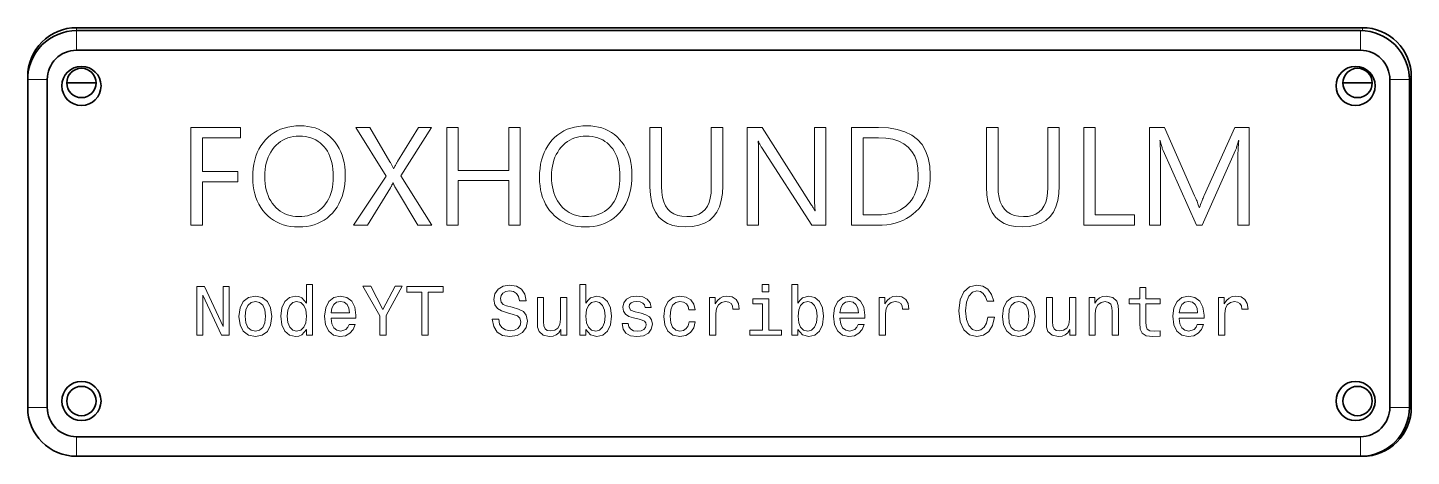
# Model space of a CAD drawing. Extents: x 78 to 219, y 83 to 127.
import ezdxf

# ---------------------------------------------------------------- set-up
doc = ezdxf.new("R2010")
doc.units = 0

msp = doc.modelspace()

# ---------------------------------------------------------------- linework, layer by layer
at = {"color": 7, "lineweight": 35}
for p, q in [((82.75, 126.899994), (214.25, 126.899994)), ((214.049988, 126.599998), (82.75, 126.599998)), ((214.049988, 124.599998), (82.75, 124.599998)), ((77.75, 121.599998), (77.75, 121.899994)), ((219.25, 121.899994), (219.25, 88.099998)), ((77.75, 121.599998), (77.75, 88.099998)), ((79.75, 121.599998), (79.75, 88.099998)), ((84.749992, 121.25), (81.75, 121.25)), ((215.25, 121.25), (212.25, 121.25)), ((217.049988, 88.099998), (217.049988, 121.599998)), ((219.049988, 88.099998), (219.049988, 121.599998)), ((82.75, 85.099998), (214.049988, 85.099998)), ((82.75, 83.099998), (214.049988, 83.099998)), ((214.25, 83.099998), (214.053589, 83.099998))]:
    msp.add_line(p, q, dxfattribs=at)
at = {"color": 7, "lineweight": 13}
for p, q in [((82.75, 126.899994), (82.75, 126.599998)), ((82.75, 124.599998), (82.75, 126.599998)), ((214.049988, 124.599998), (214.049988, 126.599998)), ((214.25, 126.899994), (214.25, 126.595993)), ((77.75, 121.899994), (77.75901, 121.899994)), ((219.25, 121.899994), (219.040985, 121.899994)), ((79.75, 121.599998), (77.75, 121.599998)), ((217.049988, 121.599998), (219.049988, 121.599998)), ((79.75, 88.099998), (77.75, 88.099998)), ((217.049988, 88.099998), (219.049988, 88.099998)), ((219.25, 88.099998), (219.050003, 88.099998)), ((82.75, 85.099998), (82.75, 83.099998)), ((214.049988, 85.099998), (214.049988, 83.099998))]:
    msp.add_line(p, q, dxfattribs=at)
for points in [[(99.522171, 115.647484), (95.617012, 115.647484), (95.617012, 112.188629), (99.229286, 112.188629), (99.229286, 111.135635), (95.617012, 111.135635), (95.617012, 106.707458), (94.445465, 106.707458), (94.445465, 116.707458), (99.522171, 116.707458)], [(105.449646, 106.540092), (105.032738, 106.554108), (104.632774, 106.596161), (104.249756, 106.666245), (103.883682, 106.764359), (103.534546, 106.890511), (103.20237, 107.044701), (102.887131, 107.226913), (102.588837, 107.437164), (102.307495, 107.675453), (102.043091, 107.941765), (101.799957, 108.230537), (101.58242, 108.536186), (101.39048, 108.858711), (101.224121, 109.198112), (101.083366, 109.55439), (100.968201, 109.927544), (100.878624, 110.317574), (100.814644, 110.724472), (100.776253, 111.148254), (100.763458, 111.588913), (100.776497, 112.061714), (100.815613, 112.514992), (100.880821, 112.948746), (100.972099, 113.362968), (101.089462, 113.757668), (101.23291, 114.132843), (101.402435, 114.488487), (101.598045, 114.824615), (101.819733, 115.141212), (102.067497, 115.438278), (102.337723, 115.711227), (102.62677, 115.955437), (102.934654, 116.170914), (103.26136, 116.357666), (103.606903, 116.515686), (103.971268, 116.644974), (104.354462, 116.745537), (104.756485, 116.81736), (105.17733, 116.860458), (105.617012, 116.874825), (106.023186, 116.860878), (106.413246, 116.819038), (106.787201, 116.749298), (107.14505, 116.651672), (107.486778, 116.526146), (107.812408, 116.372726), (108.121925, 116.191422), (108.415337, 115.982216), (108.692642, 115.745117), (108.953835, 115.480125), (109.194313, 115.192604), (109.409477, 114.887932), (109.599335, 114.566109), (109.76387, 114.227127), (109.903099, 113.870987), (110.017014, 113.497696), (110.105606, 113.107246), (110.168892, 112.699646), (110.206863, 112.274895), (110.219521, 111.832985), (110.206551, 111.353691), (110.167641, 110.894905), (110.102783, 110.456619), (110.011993, 110.038841), (109.895256, 109.641556), (109.752579, 109.264778), (109.583954, 108.908508), (109.389397, 108.572731), (109.1689, 108.257462), (108.922455, 107.962692), (108.654251, 107.692398), (108.368477, 107.450554), (108.065132, 107.237167), (107.744209, 107.052231), (107.405716, 106.895744), (107.049644, 106.767708), (106.67601, 106.668129), (106.28479, 106.597), (105.876007, 106.554321)], [(119.089813, 106.707458), (117.660248, 106.707458), (115.358994, 110.535912), (115.33786, 110.572243), (115.316315, 110.611504), (115.29435, 110.653694), (115.271965, 110.698814), (115.249161, 110.746857), (115.225937, 110.797836), (115.202301, 110.851738), (115.178238, 110.908577), (115.153763, 110.968338), (115.128868, 111.031029), (115.100975, 111.031029), (115.086044, 110.997208), (115.069176, 110.9599), (115.050346, 110.919106), (115.029564, 110.874825), (115.006828, 110.827057), (114.982147, 110.775803), (114.955505, 110.721054), (114.92691, 110.662827), (114.89637, 110.601112), (114.863876, 110.535912), (112.492882, 106.707458), (111.056343, 106.707458), (114.403625, 111.735352), (111.321335, 116.707458), (112.757874, 116.707458), (114.801117, 113.192818), (114.841072, 113.123077), (114.880051, 113.053345), (114.91806, 112.983612), (114.955086, 112.913872), (114.991142, 112.844139), (115.026215, 112.774406), (115.060318, 112.704666), (115.093445, 112.634933), (115.125587, 112.565201), (115.156761, 112.495468), (115.184654, 112.495468), (115.228729, 112.585564), (115.271683, 112.671753), (115.313522, 112.754044), (115.354248, 112.83242), (115.39386, 112.906898), (115.432358, 112.97747), (115.469727, 113.044136), (115.505997, 113.106903), (115.541138, 113.165756), (115.575172, 113.220711), (117.702087, 116.707458), (119.047974, 116.707458), (115.902924, 111.749298)], [(128.127472, 106.707458), (126.955925, 106.707458), (126.955925, 111.268127), (121.781586, 111.268127), (121.781586, 106.707458), (120.610039, 106.707458), (120.610039, 116.707458), (121.781586, 116.707458), (121.781586, 112.321129), (126.955925, 112.321129), (126.955925, 116.707458), (128.127472, 116.707458)], [(134.780197, 106.540092), (134.363281, 106.554108), (133.963318, 106.596161), (133.580292, 106.666245), (133.214218, 106.764359), (132.865097, 106.890511), (132.532913, 107.044701), (132.217682, 107.226913), (131.919373, 107.437164), (131.638031, 107.675453), (131.373642, 107.941765), (131.130508, 108.230537), (130.912964, 108.536186), (130.721024, 108.858711), (130.554672, 109.198112), (130.41391, 109.55439), (130.298737, 109.927544), (130.209167, 110.317574), (130.145187, 110.724472), (130.106796, 111.148254), (130.093994, 111.588913), (130.10704, 112.061714), (130.146164, 112.514992), (130.211365, 112.948746), (130.302643, 113.362968), (130.420013, 113.757668), (130.563446, 114.132843), (130.732971, 114.488487), (130.928589, 114.824615), (131.150269, 115.141212), (131.398041, 115.438278), (131.668274, 115.711227), (131.957321, 115.955437), (132.265198, 116.170914), (132.591904, 116.357666), (132.937439, 116.515686), (133.301819, 116.644974), (133.684998, 116.745537), (134.087036, 116.81736), (134.507874, 116.860458), (134.947556, 116.874825), (135.353729, 116.860878), (135.74379, 116.819038), (136.117737, 116.749298), (136.475586, 116.651672), (136.817322, 116.526146), (137.14296, 116.372726), (137.452469, 116.191422), (137.74588, 115.982216), (138.023178, 115.745117), (138.284378, 115.480125), (138.524857, 115.192604), (138.740021, 114.887932), (138.929871, 114.566109), (139.094421, 114.227127), (139.233643, 113.870987), (139.347565, 113.497696), (139.436157, 113.107246), (139.499435, 112.699646), (139.537415, 112.274895), (139.550064, 111.832985), (139.537094, 111.353691), (139.498184, 110.894905), (139.433334, 110.456619), (139.342529, 110.038841), (139.2258, 109.641556), (139.08313, 109.264778), (138.914505, 108.908508), (138.71994, 108.572731), (138.499435, 108.257462), (138.252991, 107.962692), (137.984802, 107.692398), (137.69902, 107.450554), (137.395676, 107.237167), (137.074753, 107.052231), (136.736267, 106.895744), (136.380188, 106.767708), (136.006546, 106.668129), (135.615341, 106.597), (135.206558, 106.554321)], [(148.831787, 110.75209), (148.793793, 109.951813), (148.679779, 109.235771), (148.489746, 108.603973), (148.223709, 108.056412), (147.881653, 107.593094), (147.463593, 107.214012), (146.969528, 106.919174), (146.399445, 106.708572), (145.753342, 106.582214), (145.031235, 106.540092), (144.3396, 106.580612), (143.720779, 106.702156), (143.174744, 106.904739), (142.701538, 107.188354), (142.301117, 107.552994), (141.973495, 107.998672), (141.718689, 108.525383), (141.536682, 109.133118), (141.427475, 109.821892), (141.391068, 110.591698), (141.391068, 116.707458), (142.562622, 116.707458), (142.562622, 110.668404), (142.588562, 110.084099), (142.666382, 109.561295), (142.796097, 109.099998), (142.977676, 108.700203), (143.211151, 108.361923), (143.496506, 108.085144), (143.833755, 107.869873), (144.22287, 107.716103), (144.663879, 107.623848), (145.156769, 107.593094), (145.632416, 107.622803), (146.058014, 107.711922), (146.433533, 107.860458), (146.758987, 108.068405), (147.034378, 108.33577), (147.259689, 108.662552), (147.434937, 109.048744), (147.560104, 109.494347), (147.635223, 109.999367), (147.660248, 110.563805), (147.660248, 116.707458), (148.831787, 116.707458)], [(159.389679, 106.707458), (157.953125, 106.707458), (152.806686, 114.678169), (152.768341, 114.738419), (152.731384, 114.799232), (152.695816, 114.860596), (152.661652, 114.922523), (152.628876, 114.985001), (152.597488, 115.048042), (152.567505, 115.111641), (152.53891, 115.175797), (152.511719, 115.240509), (152.485916, 115.305786), (152.444061, 115.305786), (152.454666, 115.234306), (152.464157, 115.148186), (152.472519, 115.047417), (152.479767, 114.932007), (152.485916, 114.801949), (152.490936, 114.657249), (152.494843, 114.497902), (152.49762, 114.323914), (152.499298, 114.135284), (152.499863, 113.932007), (152.499863, 106.707458), (151.328308, 106.707458), (151.328308, 116.707458), (152.848541, 116.707458), (157.855499, 108.862274), (157.916031, 108.767708), (157.972107, 108.679283), (158.023712, 108.597), (158.070847, 108.520851), (158.113525, 108.450836), (158.151733, 108.386955), (158.185486, 108.329216), (158.214783, 108.277611), (158.239609, 108.232147), (158.259979, 108.192818), (158.287872, 108.192818), (158.274612, 108.285355), (158.262756, 108.390022), (158.252304, 108.506828), (158.243225, 108.635773), (158.235565, 108.776848), (158.229279, 108.930054), (158.224411, 109.095398), (158.220917, 109.272873), (158.218826, 109.462479), (158.21814, 109.664223), (158.21814, 116.707458), (159.389679, 116.707458)], [(162.011719, 106.707458), (162.011719, 116.707458), (164.773224, 116.707458), (165.777542, 116.658714), (166.676147, 116.512482), (167.469025, 116.268753), (168.156204, 115.927544), (168.737656, 115.488838), (169.213379, 114.952644), (169.583405, 114.318962), (169.847687, 113.587791), (170.006271, 112.759132), (170.059143, 111.832985), (170.044449, 111.379044), (170.000427, 110.943306), (169.927017, 110.525764), (169.824265, 110.126427), (169.692154, 109.745293), (169.53067, 109.382355), (169.339844, 109.037621), (169.119659, 108.711082), (168.870117, 108.402748), (168.591217, 108.112617), (168.287689, 107.845642), (167.964294, 107.606758), (167.621033, 107.395988), (167.257874, 107.213318), (166.874847, 107.058746), (166.471954, 106.932281), (166.049194, 106.833923), (165.606552, 106.763664), (165.144043, 106.721512), (164.661652, 106.707458)], [(183.252991, 110.75209), (183.214996, 109.951813), (183.100983, 109.235771), (182.91095, 108.603973), (182.644897, 108.056412), (182.302856, 107.593094), (181.884796, 107.214012), (181.390717, 106.919174), (180.820648, 106.708572), (180.174545, 106.582214), (179.452438, 106.540092), (178.760803, 106.580612), (178.141968, 106.702156), (177.595947, 106.904739), (177.122742, 107.188354), (176.722321, 107.552994), (176.394684, 107.998672), (176.139893, 108.525383), (175.957886, 109.133118), (175.848663, 109.821892), (175.812271, 110.591698), (175.812271, 116.707458), (176.983826, 116.707458), (176.983826, 110.668404), (177.009766, 110.084099), (177.087585, 109.561295), (177.217285, 109.099998), (177.39888, 108.700203), (177.632355, 108.361923), (177.917709, 108.085144), (178.254944, 107.869873), (178.644073, 107.716103), (179.085083, 107.623848), (179.577972, 107.593094), (180.053619, 107.622803), (180.479218, 107.711922), (180.854736, 107.860458), (181.180191, 108.068405), (181.455566, 108.33577), (181.680878, 108.662552), (181.85614, 109.048744), (181.981308, 109.494347), (182.056412, 109.999367), (182.081451, 110.563805), (182.081451, 116.707458), (183.252991, 116.707458)], [(190.937805, 106.707458), (185.749512, 106.707458), (185.749512, 116.707458), (186.921051, 116.707458), (186.921051, 107.767433), (190.937805, 107.767433)], [(202.667221, 106.707458), (201.502655, 106.707458), (201.502655, 113.41597), (201.503632, 113.578522), (201.506561, 113.748184), (201.511444, 113.924965), (201.51828, 114.108856), (201.527054, 114.299858), (201.537796, 114.497971), (201.550491, 114.703201), (201.565125, 114.91555), (201.581726, 115.135002), (201.600281, 115.361572), (201.572388, 115.361572), (201.539261, 115.230118), (201.506836, 115.106346), (201.475098, 114.990234), (201.444061, 114.881798), (201.413727, 114.781029), (201.384094, 114.687935), (201.355164, 114.602509), (201.326904, 114.52475), (201.299377, 114.454666), (201.272522, 114.392258), (197.855499, 106.707458), (197.283691, 106.707458), (193.873642, 114.336472), (193.844269, 114.406967), (193.814789, 114.484589), (193.785141, 114.569313), (193.755371, 114.661156), (193.725449, 114.760109), (193.695404, 114.866173), (193.665192, 114.979355), (193.634857, 115.099648), (193.604385, 115.227051), (193.573776, 115.361572), (193.545883, 115.361572), (193.556488, 115.234024), (193.565964, 115.091278), (193.574341, 114.933334), (193.581589, 114.760178), (193.587723, 114.571823), (193.592743, 114.368271), (193.596649, 114.149506), (193.599442, 113.91555), (193.601105, 113.666382), (193.601669, 113.402023), (193.601669, 106.707458), (192.471954, 106.707458), (192.471954, 116.707458), (194.020081, 116.707458), (197.088425, 109.733955), (197.157043, 109.577614), (197.220642, 109.429352), (197.279221, 109.289185), (197.332764, 109.157112), (197.381317, 109.033119), (197.424835, 108.917221), (197.463318, 108.80941), (197.496796, 108.709686), (197.525238, 108.618057), (197.548676, 108.534515), (197.590515, 108.534515), (197.649292, 108.694908), (197.705719, 108.846931), (197.759766, 108.990585), (197.811432, 109.12587), (197.860748, 109.252785), (197.907669, 109.371338), (197.95224, 109.481514), (197.994415, 109.583328), (198.034241, 109.676773), (198.071686, 109.761848), (201.202789, 116.707458), (202.667221, 116.707458)], [(105.533333, 115.81485), (105.224052, 115.803482), (104.926636, 115.769386), (104.641068, 115.712547), (104.367363, 115.63298), (104.105507, 115.530678), (103.855507, 115.405647), (103.617363, 115.257874), (103.391068, 115.087372), (103.176636, 114.894142), (102.974052, 114.678169), (102.787231, 114.443718), (102.620079, 114.195045), (102.472588, 113.932144), (102.344765, 113.655022), (102.23661, 113.363663), (102.148117, 113.05809), (102.079285, 112.738281), (102.030121, 112.404251), (102.000626, 112.055992), (101.990791, 111.693512), (102.000381, 111.331131), (102.029144, 110.983192), (102.077087, 110.649681), (102.144211, 110.330612), (102.230507, 110.02597), (102.335983, 109.735771), (102.460632, 109.460007), (102.604462, 109.198669), (102.767464, 108.951775), (102.949646, 108.719315), (103.14724, 108.505333), (103.356483, 108.313873), (103.57737, 108.144943), (103.809898, 107.998535), (104.054077, 107.874649), (104.309898, 107.773285), (104.57737, 107.69445), (104.856483, 107.638145), (105.14724, 107.604355), (105.449646, 107.593094), (105.77182, 107.603836), (106.080055, 107.636047), (106.374336, 107.689743), (106.654671, 107.764923), (106.921059, 107.861572), (107.173492, 107.979706), (107.411987, 108.119316), (107.636536, 108.280403), (107.847137, 108.462967), (108.043793, 108.667015), (108.223984, 108.890373), (108.385208, 109.13089), (108.527473, 109.388557), (108.650764, 109.663383), (108.755089, 109.955368), (108.840439, 110.264503), (108.90683, 110.59079), (108.954254, 110.934235), (108.982704, 111.294838), (108.992188, 111.672592), (108.982979, 112.059692), (108.955368, 112.428795), (108.90934, 112.779915), (108.84491, 113.113037), (108.762062, 113.428169), (108.660805, 113.725311), (108.541138, 114.004463), (108.403061, 114.265617), (108.246582, 114.508781), (108.071686, 114.733955), (107.880608, 114.939331), (107.675591, 115.123077), (107.456619, 115.28521), (107.223709, 115.425728), (106.976845, 115.544624), (106.716034, 115.641907), (106.441277, 115.717567), (106.152573, 115.771614), (105.84993, 115.804039)], [(134.863876, 115.81485), (134.554596, 115.803482), (134.257172, 115.769386), (133.971619, 115.712547), (133.697906, 115.63298), (133.43605, 115.530678), (133.18605, 115.405647), (132.947906, 115.257874), (132.721619, 115.087372), (132.507172, 114.894142), (132.304596, 114.678169), (132.117783, 114.443718), (131.950623, 114.195045), (131.803131, 113.932144), (131.675308, 113.655022), (131.567154, 113.363663), (131.478653, 113.05809), (131.409821, 112.738281), (131.360672, 112.404251), (131.331177, 112.055992), (131.321335, 111.693512), (131.330933, 111.331131), (131.359695, 110.983192), (131.407623, 110.649681), (131.474762, 110.330612), (131.56105, 110.02597), (131.666519, 109.735771), (131.791168, 109.460007), (131.934998, 109.198669), (132.098007, 108.951775), (132.280197, 108.719315), (132.477783, 108.505333), (132.687027, 108.313873), (132.907913, 108.144943), (133.140442, 107.998535), (133.384613, 107.874649), (133.640442, 107.773285), (133.907913, 107.69445), (134.187027, 107.638145), (134.477783, 107.604355), (134.780197, 107.593094), (135.102371, 107.603836), (135.410599, 107.636047), (135.70488, 107.689743), (135.985214, 107.764923), (136.251602, 107.861572), (136.504044, 107.979706), (136.742538, 108.119316), (136.967087, 108.280403), (137.177673, 108.462967), (137.374329, 108.667015), (137.554535, 108.890373), (137.715759, 109.13089), (137.858017, 109.388557), (137.981308, 109.663383), (138.085632, 109.955368), (138.17099, 110.264503), (138.237366, 110.59079), (138.28479, 110.934235), (138.313248, 111.294838), (138.322723, 111.672592), (138.313522, 112.059692), (138.285904, 112.428795), (138.239883, 112.779915), (138.175446, 113.113037), (138.092606, 113.428169), (137.991348, 113.725311), (137.871689, 114.004463), (137.733612, 114.265617), (137.577118, 114.508781), (137.402222, 114.733955), (137.211151, 114.939331), (137.006134, 115.123077), (136.78717, 115.28521), (136.554245, 115.425728), (136.307388, 115.544624), (136.046585, 115.641907), (135.77182, 115.717567), (135.483124, 115.771614), (135.180466, 115.804039)], [(163.183258, 115.647484), (163.183258, 107.767433), (164.675598, 107.767433), (165.060181, 107.777962), (165.427338, 107.809547), (165.777054, 107.862198), (166.109344, 107.935913), (166.424194, 108.030678), (166.721619, 108.146507), (167.001602, 108.283401), (167.26416, 108.441353), (167.509277, 108.620361), (167.736954, 108.820427), (167.944977, 109.039818), (168.131104, 109.276772), (168.295319, 109.531311), (168.437653, 109.803413), (168.55809, 110.093094), (168.656616, 110.400345), (168.733261, 110.725174), (168.787994, 111.067574), (168.820847, 111.427544), (168.831787, 111.805084), (168.790924, 112.535141), (168.668335, 113.188354), (168.46402, 113.764709), (168.177963, 114.264221), (167.810181, 114.68689), (167.360657, 115.0327), (166.829437, 115.301666), (166.216461, 115.49379), (165.521759, 115.609062), (164.745331, 115.647484)], [(95.05571, 95.467659), (95.653687, 95.467659), (95.653687, 99.567085), (97.570114, 95.467659), (98.341011, 95.467659), (98.341011, 100.467659), (97.735825, 100.467659), (97.735825, 96.368233), (95.841011, 100.467659), (95.05571, 100.467659)], [(106.258881, 96.065643), (106.258881, 95.467659), (106.892883, 95.467659), (106.892883, 100.640572), (106.266083, 100.640572), (106.266083, 98.745758), (105.783371, 99.293304), (105.487984, 99.422989), (105.149368, 99.473419), (104.536972, 99.32933), (104.06147, 98.925873), (103.751671, 98.277458), (103.6436, 97.405701), (103.751671, 96.533943), (104.06147, 95.878319), (104.536972, 95.467659), (105.149368, 95.330772), (105.487984, 95.381203), (105.790573, 95.510887)], [(114.4217, 95.467659), (114.4217, 97.492157), (116.064354, 100.474861), (115.315071, 100.474861), (114.083084, 98.104546), (112.836685, 100.474861), (112.036972, 100.474861), (113.751671, 97.448929), (113.751671, 95.467659)], [(118.052826, 95.467659), (118.715652, 95.467659), (118.715652, 99.862473), (120.228615, 99.862473), (120.228615, 100.467659), (116.532654, 100.467659), (116.532654, 99.862473), (118.052826, 99.862473)], [(125.920258, 97.117516), (125.264641, 97.117516), (125.40873, 96.353828), (125.768967, 95.79187), (126.323715, 95.453247), (127.072998, 95.330772), (127.815071, 95.446045), (128.369827, 95.763046), (128.722855, 96.260162), (128.852539, 96.915787), (128.744461, 97.506561), (128.441864, 97.888405), (127.951958, 98.140572), (127.296341, 98.327888), (126.734375, 98.464775), (126.366943, 98.623276), (126.158012, 98.853828), (126.09317, 99.214058), (126.158012, 99.538261), (126.345329, 99.783218), (126.633514, 99.948929), (127.02977, 100.006561), (127.433228, 99.934517), (127.750229, 99.73999), (127.959167, 99.415787), (128.060028, 98.976303), (128.715652, 98.976303), (128.715652, 98.990715), (128.600372, 99.667946), (128.261749, 100.172272), (127.728615, 100.489273), (127.008156, 100.597343), (126.359741, 100.489273), (125.855415, 100.186676), (125.531212, 99.718376), (125.415939, 99.11319), (125.509598, 98.572845), (125.783371, 98.205414), (126.215652, 97.960457), (126.806427, 97.773132), (127.389999, 97.60743), (127.829483, 97.448929), (128.096054, 97.218376), (128.189713, 96.843742), (128.103256, 96.461899), (127.879913, 96.173714), (127.541298, 95.993599), (127.101814, 95.935959), (126.6119, 96.015213), (126.237259, 96.245758), (125.999512, 96.620399)], [(134.839569, 96.065643), (135.307861, 95.510887), (135.949081, 95.330772), (136.55426, 95.467659), (137.036972, 95.878319), (137.339569, 96.533943), (137.454849, 97.405701), (137.339569, 98.277458), (137.02977, 98.925873), (136.55426, 99.32933), (135.949081, 99.473419), (135.315079, 99.286102), (135.05571, 99.055557), (134.839569, 98.745758), (134.839569, 100.640572), (134.205566, 100.640572), (134.205566, 95.467659), (134.839569, 95.467659)], [(153.549957, 100.640572), (152.879913, 100.640572), (152.879913, 99.920105), (153.549957, 99.920105)], [(156.525452, 96.065643), (156.993759, 95.510887), (157.634964, 95.330772), (158.240158, 95.467659), (158.72287, 95.878319), (159.025452, 96.533943), (159.140732, 97.405701), (159.025452, 98.277458), (158.715668, 98.925873), (158.240158, 99.32933), (157.634964, 99.473419), (157.000961, 99.286102), (156.741592, 99.055557), (156.525452, 98.745758), (156.525452, 100.640572), (155.891449, 100.640572), (155.891449, 95.467659), (156.525452, 95.467659)], [(175.934662, 97.326447), (175.790588, 96.72126), (175.552826, 96.288986), (175.221405, 96.022415), (174.832367, 95.935959), (174.364075, 96.065643), (173.996643, 96.454689), (173.751678, 97.088699), (173.672424, 97.967659), (173.751678, 98.839417), (173.989426, 99.480629), (174.356873, 99.869675), (174.832367, 100.006561), (175.178192, 99.934517), (175.473572, 99.732788), (175.704132, 99.408585), (175.862625, 98.961899), (176.547058, 98.961899), (176.330933, 99.646332), (175.956284, 100.165062), (175.444763, 100.489273), (174.832367, 100.604546), (174.06868, 100.424431), (173.485107, 99.920105), (173.110474, 99.091576), (172.980774, 97.967659), (173.110474, 96.843742), (173.485107, 96.015213), (174.06868, 95.503685), (174.832367, 95.330772), (175.502396, 95.467659), (176.04274, 95.849503), (176.424591, 96.476303), (176.626312, 97.326447)], [(99.356857, 97.398499), (99.47213, 96.519531), (99.803543, 95.871117), (100.329483, 95.467659), (101.035538, 95.330772), (101.734383, 95.467659), (102.260315, 95.863914), (102.591728, 96.512329), (102.714211, 97.398499), (102.591728, 98.277458), (102.260315, 98.933075), (101.734383, 99.32933), (101.035538, 99.473419), (100.329483, 99.32933), (99.803543, 98.925873), (99.47213, 98.277458)], [(108.773285, 97.218376), (111.309311, 97.218376), (111.316513, 97.513771), (111.201241, 98.3423), (110.884239, 98.961899), (110.379913, 99.336533), (109.709885, 99.473419), (109.054268, 99.32933), (108.549942, 98.925873), (108.225739, 98.270256), (108.110458, 97.405701), (108.218529, 96.519531), (108.54274, 95.871117), (109.039856, 95.467659), (109.688271, 95.330772), (110.250229, 95.424431), (110.711327, 95.669388), (111.049942, 96.058434), (111.244469, 96.577171), (110.617668, 96.577171), (110.487984, 96.288986), (110.300667, 96.072845), (109.767525, 95.899933), (109.356857, 95.979187), (109.047058, 96.231346), (108.845329, 96.642014), (108.773285, 97.196762)], [(132.887115, 99.336533), (132.253113, 99.336533), (132.253113, 97.103104), (132.181061, 96.584373), (131.972137, 96.209732), (131.647919, 95.979187), (131.222855, 95.907143), (130.884232, 95.964775), (130.668091, 96.137688), (130.545624, 96.433075), (130.5168, 96.850945), (130.5168, 99.336533), (129.882797, 99.336533), (129.882797, 96.793304), (129.904419, 96.281776), (130.04129, 95.856705), (130.459167, 95.467659), (131.129196, 95.330772), (131.489426, 95.381203), (131.799225, 95.510887), (132.065796, 95.73423), (132.281937, 96.058434), (132.281937, 95.467659), (132.887115, 95.467659)], [(140.473572, 97.722702), (139.861191, 97.866791), (139.407288, 98.032501), (139.255997, 98.371117), (139.299225, 98.608871), (139.450531, 98.781776), (139.69548, 98.889847), (140.048508, 98.933075), (140.387115, 98.889847), (140.653687, 98.760162), (140.826599, 98.565643), (140.898651, 98.306274), (141.51825, 98.306274), (141.51825, 98.320686), (141.410172, 98.788986), (141.114792, 99.156418), (140.653687, 99.386971), (140.048508, 99.473419), (139.436111, 99.386971), (138.989426, 99.149216), (138.70845, 98.796188), (138.621994, 98.349503), (138.686829, 97.917229), (138.888565, 97.614632), (139.219971, 97.398499), (139.702682, 97.2472), (140.408737, 97.074287), (140.841003, 96.894173), (140.956284, 96.750076), (140.999512, 96.533943), (140.934677, 96.267372), (140.761765, 96.065643), (140.480774, 95.935959), (140.10614, 95.892731), (139.709885, 95.935959), (139.421707, 96.087257), (139.227173, 96.332214), (139.147934, 96.67083), (138.535538, 96.67083), (138.636398, 96.09446), (138.931793, 95.67659), (139.400085, 95.424431), (140.048508, 95.330772), (140.725739, 95.424431), (141.222855, 95.67659), (141.525452, 96.080048), (141.633514, 96.605988), (141.55426, 97.059875), (141.330933, 97.369675), (140.963486, 97.571404)], [(145.379913, 98.054115), (146.006714, 98.054115), (145.877045, 98.630486), (145.56723, 99.084373), (145.084534, 99.365356), (144.457733, 99.473419), (143.766083, 99.32933), (143.240143, 98.925873), (142.908737, 98.270256), (142.793457, 97.391289), (142.901535, 96.519531), (143.225739, 95.871117), (143.737274, 95.467659), (144.436111, 95.330772), (145.05571, 95.438843), (145.538422, 95.741432), (145.869827, 96.216942), (146.013916, 96.850945), (145.408737, 96.850945), (145.300659, 96.447487), (145.098938, 96.14489), (144.81076, 95.957573), (144.457733, 95.899933), (144.01825, 95.993599), (143.701248, 96.281776), (143.506714, 96.750076), (143.441879, 97.412903), (143.506714, 98.061317), (143.70845, 98.529617), (144.032654, 98.817802), (144.457733, 98.918671), (144.832367, 98.853828), (145.113342, 98.688118), (145.300659, 98.414345)], [(147.490875, 95.467659), (148.124878, 95.467659), (148.124878, 97.679474), (148.189728, 98.212616), (148.384247, 98.59446), (148.701248, 98.825005), (149.126312, 98.904259), (149.443329, 98.853828), (149.681076, 98.709732), (149.825165, 98.464775), (149.875595, 98.133362), (150.516815, 98.133362), (150.430359, 98.716942), (150.192596, 99.134804), (149.796356, 99.386971), (149.255997, 99.473419), (148.888565, 99.415787), (148.571564, 99.27169), (148.290588, 99.026733), (148.067245, 98.695328), (148.067245, 99.336533), (147.490875, 99.336533)], [(153.528336, 96.000801), (153.528336, 99.206848), (151.900085, 99.206848), (151.900085, 98.666504), (152.894333, 98.666504), (152.894333, 96.000801), (151.597504, 96.000801), (151.597504, 95.467659), (154.839569, 95.467659), (154.839569, 96.000801)], [(160.819397, 97.218376), (163.355438, 97.218376), (163.36264, 97.513771), (163.24736, 98.3423), (162.930359, 98.961899), (162.426025, 99.336533), (161.756012, 99.473419), (161.100388, 99.32933), (160.596069, 98.925873), (160.271851, 98.270256), (160.156586, 97.405701), (160.264648, 96.519531), (160.588867, 95.871117), (161.085968, 95.467659), (161.73439, 95.330772), (162.296356, 95.424431), (162.757446, 95.669388), (163.096069, 96.058434), (163.290588, 96.577171), (162.663788, 96.577171), (162.534103, 96.288986), (162.346786, 96.072845), (161.813644, 95.899933), (161.402985, 95.979187), (161.09317, 96.231346), (160.891449, 96.642014), (160.819397, 97.196762)], [(164.839569, 95.467659), (165.473572, 95.467659), (165.473572, 97.679474), (165.538422, 98.212616), (165.732941, 98.59446), (166.049957, 98.825005), (166.475021, 98.904259), (166.792023, 98.853828), (167.029785, 98.709732), (167.173874, 98.464775), (167.224304, 98.133362), (167.865509, 98.133362), (167.779053, 98.716942), (167.541306, 99.134804), (167.14505, 99.386971), (166.604706, 99.473419), (166.237274, 99.415787), (165.920258, 99.27169), (165.639282, 99.026733), (165.415955, 98.695328), (165.415955, 99.336533), (164.839569, 99.336533)], [(177.426025, 97.398499), (177.54129, 96.519531), (177.872711, 95.871117), (178.398651, 95.467659), (179.104706, 95.330772), (179.803543, 95.467659), (180.329483, 95.863914), (180.660889, 96.512329), (180.783371, 97.398499), (180.660889, 98.277458), (180.329483, 98.933075), (179.803543, 99.32933), (179.104706, 99.473419), (178.398651, 99.32933), (177.872711, 98.925873), (177.54129, 98.277458)], [(184.933228, 99.336533), (184.299225, 99.336533), (184.299225, 97.103104), (184.227173, 96.584373), (184.01825, 96.209732), (183.694031, 95.979187), (183.268951, 95.907143), (182.930344, 95.964775), (182.714203, 96.137688), (182.591736, 96.433075), (182.562912, 96.850945), (182.562912, 99.336533), (181.928894, 99.336533), (181.928894, 96.793304), (181.950516, 96.281776), (182.087402, 95.856705), (182.50528, 95.467659), (183.175293, 95.330772), (183.535522, 95.381203), (183.845337, 95.510887), (184.111908, 95.73423), (184.328033, 96.058434), (184.328033, 95.467659), (184.933228, 95.467659)], [(186.287689, 95.467659), (186.921692, 95.467659), (186.921692, 97.701088), (186.986542, 98.212616), (187.195465, 98.587257), (187.519684, 98.817802), (187.951965, 98.904259), (188.297775, 98.832214), (188.513916, 98.637688), (188.621979, 98.313477), (188.65802, 97.881203), (188.65802, 95.467659), (189.292023, 95.467659), (189.292023, 98.010887), (189.263199, 98.522415), (189.133514, 98.947487), (188.708435, 99.336533), (188.045624, 99.473419), (187.678192, 99.422989), (187.368378, 99.286102), (187.101807, 99.055557), (186.892883, 98.745758), (186.892883, 99.336533), (186.287689, 99.336533)], [(191.475006, 98.666504), (191.475006, 96.728462), (191.518234, 96.101662), (191.719971, 95.669388), (192.123413, 95.417229), (192.807861, 95.330772), (193.557144, 95.366791), (193.557144, 95.914345), (193.009583, 95.871117), (192.512482, 95.928757), (192.245911, 96.108871), (192.13063, 96.411461), (192.109009, 96.836533), (192.109009, 98.666504), (193.557144, 98.666504), (193.557144, 99.206848), (192.109009, 99.206848), (192.109009, 100.337975), (191.475006, 100.337975), (191.475006, 99.206848), (190.379913, 99.206848), (190.379913, 98.666504)], [(195.516785, 97.218376), (198.052826, 97.218376), (198.060028, 97.513771), (197.944748, 98.3423), (197.627747, 98.961899), (197.123413, 99.336533), (196.4534, 99.473419), (195.797775, 99.32933), (195.293457, 98.925873), (194.969238, 98.270256), (194.853973, 97.405701), (194.962036, 96.519531), (195.286255, 95.871117), (195.783356, 95.467659), (196.431778, 95.330772), (196.993744, 95.424431), (197.454834, 95.669388), (197.793457, 96.058434), (197.987976, 96.577171), (197.361176, 96.577171), (197.231491, 96.288986), (197.044174, 96.072845), (196.511032, 95.899933), (196.100372, 95.979187), (195.790558, 96.231346), (195.588837, 96.642014), (195.516785, 97.196762)], [(199.536957, 95.467659), (200.170959, 95.467659), (200.170959, 97.679474), (200.235809, 98.212616), (200.430328, 98.59446), (200.747345, 98.825005), (201.172409, 98.904259), (201.48941, 98.853828), (201.727173, 98.709732), (201.871262, 98.464775), (201.921692, 98.133362), (202.562897, 98.133362), (202.47644, 98.716942), (202.238693, 99.134804), (201.842438, 99.386971), (201.302094, 99.473419), (200.934662, 99.415787), (200.617645, 99.27169), (200.33667, 99.026733), (200.113342, 98.695328), (200.113342, 99.336533), (199.536957, 99.336533)], [(100.005272, 97.405701), (100.070114, 98.054115), (100.271843, 98.522415), (100.596054, 98.8106), (101.035538, 98.911461), (101.467812, 98.8106), (101.792015, 98.529617), (101.993744, 98.054115), (102.065796, 97.405701), (101.993744, 96.750076), (101.792015, 96.274574), (101.467812, 95.986389), (101.035538, 95.892731), (100.596054, 95.986389), (100.271843, 96.274574), (100.070114, 96.750076)], [(105.257439, 98.904259), (105.675301, 98.803391), (105.99231, 98.522415), (106.179626, 98.054115), (106.251671, 97.405701), (106.179626, 96.750076), (105.99231, 96.281776), (105.675301, 95.993599), (105.257439, 95.899933), (104.861183, 95.993599), (104.558586, 96.281776), (104.356857, 96.757286), (104.292015, 97.405701), (104.356857, 98.046913), (104.558586, 98.515213), (104.861183, 98.803391)], [(108.773285, 97.751518), (108.852539, 98.248642), (109.047058, 98.616074), (109.342453, 98.839417), (109.731499, 98.918671), (110.113342, 98.839417), (110.408737, 98.616074), (110.588852, 98.248642), (110.653687, 97.751518)], [(136.806427, 97.405701), (136.734375, 96.757286), (136.539856, 96.281776), (136.230057, 95.993599), (135.841003, 95.899933), (135.415939, 95.993599), (135.10614, 96.281776), (134.911621, 96.750076), (134.846771, 97.405701), (134.911621, 98.054115), (135.10614, 98.522415), (135.415939, 98.803391), (135.841003, 98.904259), (136.230057, 98.803391), (136.539856, 98.515213), (136.734375, 98.046913)], [(158.49231, 97.405701), (158.420273, 96.757286), (158.225739, 96.281776), (157.915955, 95.993599), (157.526901, 95.899933), (157.101822, 95.993599), (156.792023, 96.281776), (156.597504, 96.750076), (156.532654, 97.405701), (156.597504, 98.054115), (156.792023, 98.522415), (157.101822, 98.803391), (157.526901, 98.904259), (157.915955, 98.803391), (158.225739, 98.515213), (158.420273, 98.046913)], [(160.819397, 97.751518), (160.898651, 98.248642), (161.09317, 98.616074), (161.38858, 98.839417), (161.777618, 98.918671), (162.159454, 98.839417), (162.454849, 98.616074), (162.634979, 98.248642), (162.699799, 97.751518)], [(178.074432, 97.405701), (178.139282, 98.054115), (178.341003, 98.522415), (178.665222, 98.8106), (179.104706, 98.911461), (179.536972, 98.8106), (179.861176, 98.529617), (180.062912, 98.054115), (180.134949, 97.405701), (180.062912, 96.750076), (179.861176, 96.274574), (179.536972, 95.986389), (179.104706, 95.892731), (178.665222, 95.986389), (178.341003, 96.274574), (178.139282, 96.750076)], [(195.516785, 97.751518), (195.596039, 98.248642), (195.790558, 98.616074), (196.085968, 98.839417), (196.475006, 98.918671), (196.856842, 98.839417), (197.152237, 98.616074), (197.332367, 98.248642), (197.397186, 97.751518)]]:
    msp.add_lwpolyline(points, close=True, dxfattribs=at)
at = {"color": 7, "lineweight": 35}
for centre, radius in [((83.25, 120.949997), 2), ((83.25, 121.25), 1.5), ((213.549988, 120.949997), 2), ((213.75, 121.25), 1.5), ((83.25, 88.75), 2), ((213.549988, 88.75), 2), ((83.25, 88.75), 1.5), ((213.75, 88.75), 1.5)]:
    msp.add_circle(centre, radius, dxfattribs=at)
for centre, radius, start, end in [((82.75, 121.899994), 5, 90.000003, 180.000005), ((82.75, 121.599998), 5, 90.000003, 180.000005), ((214.049988, 121.599998), 5, 0, 90.000003), ((214.25, 121.899994), 5, 0, 90.000003), ((82.75, 121.599998), 3, 90.000003, 180.000005), ((214.049988, 121.599998), 3, 0, 90.000003), ((82.75, 88.099998), 5, 180.000005, 269.999997), ((82.75, 88.099998), 3, 179.999995, 269.999997), ((214.049988, 88.099998), 5, 269.999997, 360), ((214.049988, 88.099998), 3, 269.999997, 360), ((214.25, 88.099998), 5, 269.999997, 360)]:
    msp.add_arc(centre, radius, start, end, dxfattribs=at)

doc.saveas('drawing.dxf')
